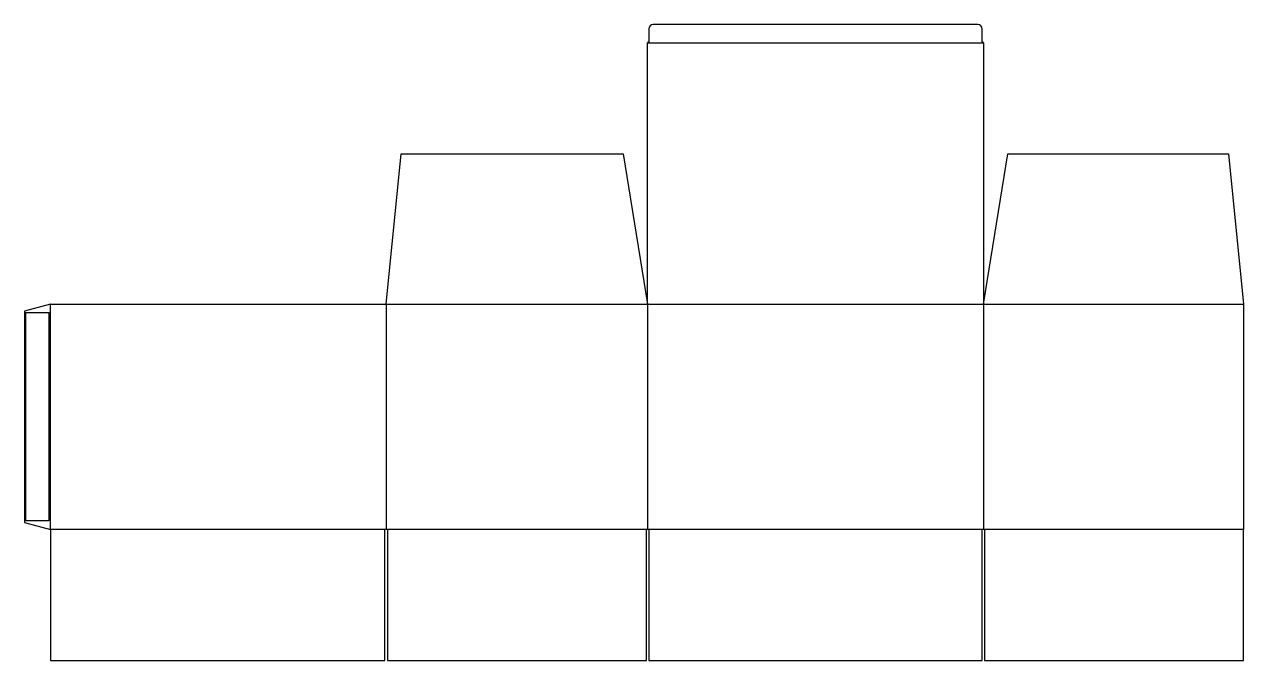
# Model space of a CAD drawing. Header units: millimetres. Extents: x 0 to 1640, y 0 to 856.
import ezdxf

# ---------------------------------------------------------------- set-up
doc = ezdxf.new("R2010")
doc.units = ezdxf.units.MM
for name, color, linetype in [('CREASE', 5, 'CONTINUOUS'), ('CUT', 1, 'CONTINUOUS'), ('GLUE', 2, 'CONTINUOUS')]:
    doc.layers.add(name, color=color, linetype=linetype)

msp = doc.modelspace()

# ---------------------------------------------------------------- linework, layer by layer
at = {"layer": 'CREASE'}
for p, q in [((838.2, 831.4), (1289.8, 831.4)), ((35, 176.6), (35, 479.8)), ((486.6, 479.8), (486.6, 176.6)), ((486.6, 479.8), (838.2, 479.8)), ((838.2, 479.8), (838.2, 176.6)), ((838.2, 479.8), (1289.8, 479.8)), ((1289.8, 479.8), (1289.8, 176.6)), ((1289.8, 479.8), (1639.8, 479.8)), ((485, 176.6), (35, 176.6)), ((836.6, 176.6), (488.2, 176.6)), ((1288.2, 176.6), (839.8, 176.6)), ((1639.8, 176.6), (1291.4, 176.6))]:
    msp.add_line(p, q, dxfattribs=at)
at = {"layer": 'CUT'}
for p, q in [((1282.3, 856.4), (845.7, 856.4)), ((839.7, 850.4), (839.7, 832.9)), ((1288.3, 832.9), (1288.3, 850.4)), ((839.7, 832.9), (838.2, 831.4)), ((838.2, 479.8), (838.2, 831.4)), ((1289.8, 831.4), (1288.3, 832.9)), ((1289.8, 831.4), (1289.8, 479.8)), ((486.6, 479.8), (506.85, 682.3)), ((506.85, 682.3), (805.225, 682.3)), ((805.225, 682.3), (838.2, 479.8)), ((1289.8, 479.8), (1322.775, 682.3)), ((1322.775, 682.3), (1619.55, 682.3)), ((1619.55, 682.3), (1639.8, 479.8)), ((35, 479.8), (0, 470.422)), ((35, 479.8), (486.6, 479.8)), ((1639.8, 479.8), (1639.8, 176.6)), ((0, 470.422), (0, 185.978)), ((0, 185.978), (35, 176.6)), ((35, 176.6), (35, 0)), ((486.6, 176.6), (485, 176.6)), ((485, 0), (485, 176.6)), ((488.2, 176.6), (486.6, 176.6)), ((488.2, 176.6), (488.2, 0)), ((838.2, 176.6), (836.6, 176.6)), ((836.6, 0), (836.6, 176.6)), ((839.8, 176.6), (838.2, 176.6)), ((839.8, 176.6), (839.8, 0)), ((1289.8, 176.6), (1288.2, 176.6)), ((1288.2, 0), (1288.2, 176.6)), ((1291.4, 176.6), (1289.8, 176.6)), ((1291.4, 176.6), (1291.4, 0)), ((1639.8, 0), (1639.8, 176.6)), ((35, 0), (485, 0)), ((488.2, 0), (836.6, 0)), ((839.8, 0), (1288.2, 0)), ((1291.4, 0), (1639.8, 0))]:
    msp.add_line(p, q, dxfattribs=at)
for centre, start, end in [((845.7, 850.4), 90, 180), ((1282.3, 850.4), 0, 90)]:
    msp.add_arc(centre, 6, start, end, dxfattribs=at)
at = {"layer": 'GLUE'}
for p, q in [((2, 468.422), (33, 468.422)), ((2, 187.978), (2, 468.422)), ((33, 468.422), (33, 187.978)), ((33, 187.978), (2, 187.978))]:
    msp.add_line(p, q, dxfattribs=at)

doc.saveas('drawing.dxf')
